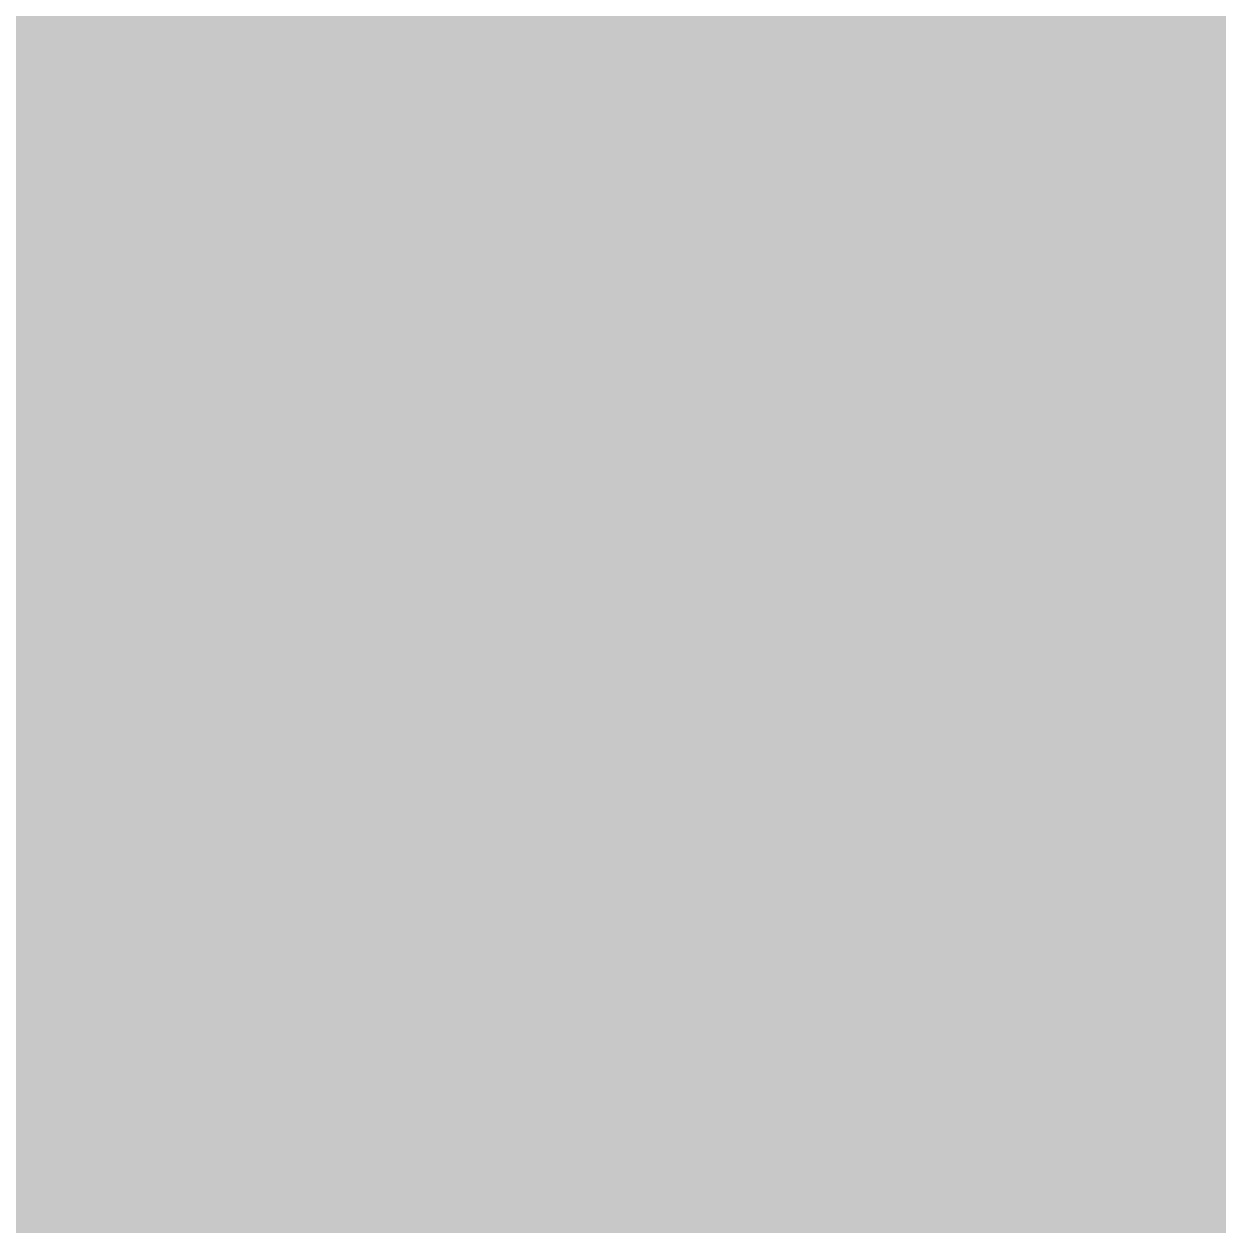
# Model space of a CAD drawing. Header units: inches. Extents: x -3 to 191, y -18 to 93.
# Drawn here: x 107.289 to 107.918, y 58.78 to 59.412 of the extents above; entities that cross this region are included whole.
import ezdxf

# ---------------------------------------------------------------- set-up
doc = ezdxf.new("R2010")
doc.units = ezdxf.units.IN
for name, color, linetype in [('Bottom Layer', 5, 'Continuous'), ('GND 1', 90, 'Continuous'), ('GND 2', 156, 'Continuous'), ('PWR', 16, 'Continuous'), ('Signal L4', 76, 'Continuous'), ('Top Layer', 1, 'Continuous'), ('Top Overlay', 2, 'Continuous'), ('Via Holes', 16, 'Continuous')]:
    doc.layers.add(name, color=color, linetype=linetype)
doc.styles.add('Arial', font='', dxfattribs={"height": 0.2})
doc.styles.get('Arial').set_extended_font_data('Arial')

msp = doc.modelspace()

# ---------------------------------------------------------------- hatches: boundary and pattern name
at = {"layer": 'Bottom Layer'}
h = msp.add_hatch(color=5, dxfattribs=at)
edge = h.paths.add_edge_path()
edge.add_arc((107.60002, 59.1), 0.3, 0, 360)
at = {"layer": 'GND 1'}
h = msp.add_hatch(color=90, dxfattribs=at)
edge = h.paths.add_edge_path()
edge.add_arc((107.60002, 59.1), 0.3, 0, 360)
at = {"layer": 'GND 2'}
h = msp.add_hatch(color=156, dxfattribs=at)
edge = h.paths.add_edge_path()
edge.add_arc((107.60002, 59.1), 0.3, 0, 360)
at = {"layer": 'PWR'}
h = msp.add_hatch(color=16, dxfattribs=at)
edge = h.paths.add_edge_path()
edge.add_arc((107.60002, 59.1), 0.3, 0, 360)
at = {"layer": 'Signal L4'}
h = msp.add_hatch(color=76, dxfattribs=at)
edge = h.paths.add_edge_path()
edge.add_arc((107.60002, 59.1), 0.3, 0, 360)
at = {"layer": 'Top Layer'}
msp.add_hatch(color=1, dxfattribs=at).paths.add_polyline_path([(109.24698, 71.35718), (109.33561, 71.2823), (109.22955, 70.7491), (109.19995, 70.2975), (109.19014, 70.14791), (109.19014, 70.1479), (109.19413, 69.99754), (109.19413, 57.90637), (108.77501, 57.90637), (108.6482, 57.88114), (108.5407, 57.80931), (108.46887, 57.70181), (108.4525, 57.61952), (108.29752, 57.61952), (108.28115, 57.70181), (108.20932, 57.80931), (108.10182, 57.88114), (107.97501, 57.90637), (106.52501, 57.90637), (106.47597, 57.89661), (106.34852, 58.01684), (106.39344, 58.20396), (106.61285, 58.73365), (106.91242, 59.22251), (107.27337, 59.64513), (107.28642, 59.65385), (107.28662, 59.65414), (107.28693, 59.65435), (107.86293, 60.23035), (107.97157, 60.33523), (107.97275, 60.33624), (108.06766, 60.44737), (108.25884, 60.67121), (108.48901, 61.04682), (108.65759, 61.4538), (108.76043, 61.88215), (108.79434, 62.31311), (108.79293, 62.31311), (108.7922, 62.31401), (108.7922, 70.35987), (108.78882, 70.37685), (108.83611, 70.73608), (108.98132, 71.08664), (109.12114, 71.26885), (109.21175, 71.37039)])
h = msp.add_hatch(color=1, dxfattribs=at)
edge = h.paths.add_edge_path()
edge.add_arc((107.60002, 59.1), 0.3, 0, 360)
at = {"layer": 'Via Holes'}
h = msp.add_hatch(color=7, dxfattribs=at)
edge = h.paths.add_edge_path()
edge.add_arc((107.60002, 59.1), 0.15, 0, 360)

# ---------------------------------------------------------------- texts
at = {"layer": 'Top Overlay', "style": 'Arial'}
msp.add_text('R24', height=0.750001, rotation=90, dxfattribs=at).set_placement((107.62489, 58.00032))

doc.saveas('drawing.dxf')
